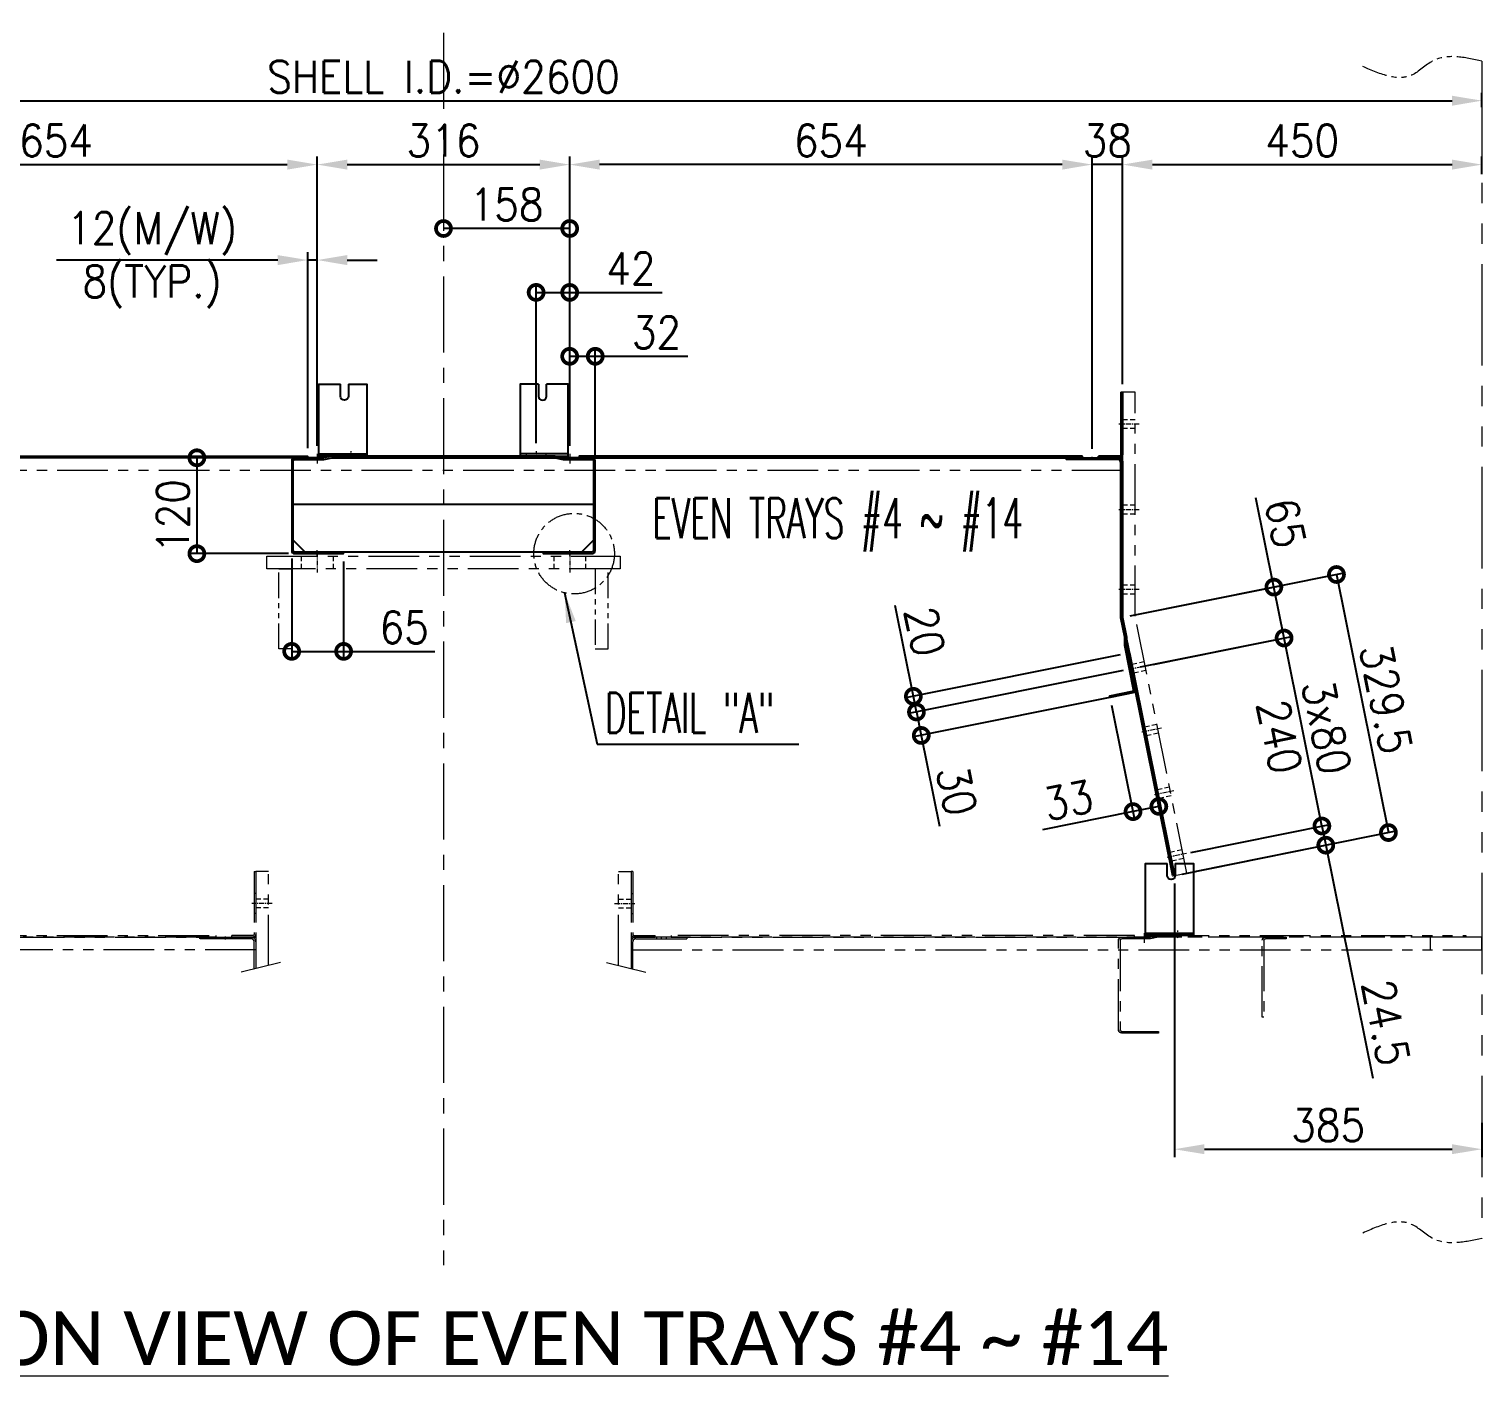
# Model space of a CAD drawing. Header units: inches. Extents: x -15980 to 45789, y -23276 to 2417.
# Drawn here: x 3549 to 5368, y -18148 to -16462 of the extents above; entities that cross this region are included whole.
import ezdxf
from ezdxf.enums import TextEntityAlignment as Align

# ---------------------------------------------------------------- set-up
doc = ezdxf.new("R2010")
doc.units = ezdxf.units.IN
doc.header["$MEASUREMENT"] = 0
for name, pattern in [('CENTER', [50.8, 31.75, -6.35, 6.35, -6.35]), ('CENTERX2', [101.6, 63.5, -12.7, 12.7, -12.7]), ('HIDDEN', [9.525, 6.35, -3.175]), ('HIDDENX2', [19.05, 12.7, -6.35]), ('PHANTOMX2', [127, 63.5, -12.7, 12.7, -12.7, 12.7, -12.7])]:
    doc.linetypes.add(name, pattern=pattern)
for name, color, linetype, lineweight in [('Center line', 181, 'CENTER', 5), ('CENTER LINES', 181, 'CENTERX2', 5), ('HATCH', 130, 'PHANTOMX2', 9), ('HIDDEN', 211, 'HIDDEN', 5), ('HIDDEN LINES', 211, 'HIDDENX2', 5), ('TEXT', 2, 'Continuous', 13)]:
    doc.layers.add(name, color=color, linetype=linetype, lineweight=lineweight)
doc.layers.add('dim', color=82, linetype='Continuous')
doc.styles.add('ROMANS', font='ROMANS.shx', dxfattribs={"width": 0.9, "bigfont": '@extfont2.shx'})
doc.styles.add('style4', font='calibri.ttf')
doc.dimstyles.new('1X25', dxfattribs={"dimscale": 25, "dimtxt": 1.6, "dimasz": 1.5, "dimexe": 0.4, "dimexo": 0.4, "dimgap": 0.4, "dimtad": 1, "dimdsep": 46, "dimtxsty": 'ROMANS', "dimcen": 0, "dimclrd": 256, "dimclre": 256, "dimclrt": 2, "dimadec": 0, "dimazin": 0, "dimtfac": 1, "dimtmove": 0, "dimatfit": 3, "dimfxl": 0.7, "dimlwd": -1, "dimlwe": -1, "dimarcsym": 1})

# ---------------------------------------------------------------- blocks, each defined once
blk = doc.blocks.new('*D422')
at = {"layer": 'Defpoints', "color": 0, "transparency": 16777216}
for p in [(2768.1, -16551.3), (5368.1, -16551.3), (5368.1, -16569.6)]:
    blk.add_point(p, dxfattribs=at)
at = {"layer": 'dim', "transparency": 16777216}
for p, q in [((5368.1, -16559.6), (5368.1, -16541.3)), ((2805.6, -16551.3), (5330.6, -16551.3))]:
    blk.add_line(p, q, dxfattribs=at)
for points in [[(2805.6, -16545.1), (2805.6, -16557.6), (2768.1, -16551.3)], [(5330.6, -16545.1), (5330.6, -16557.6), (5368.1, -16551.3)]]:
    blk.add_solid(points, dxfattribs=at)
at = {"layer": 'dim', "color": 2, "transparency": 16777216, "insert": (4068.1, -16521.3), "char_height": 40, "attachment_point": 5, "style": 'ROMANS'}
blk.add_mtext('SHELL I.D.=%%C2600', dxfattribs=at)
blk = doc.blocks.new('A$C3dc24f04')
blk.add_lwpolyline([(0, 16), (442, 16), (442, 0), (0, 0)], close=True)
at = {"layer": 'Center line', "ltscale": 0.2}
for p, q in [((63, 20.7), (63, -4.7)), ((379, 20.7), (379, -4.7))]:
    blk.add_line(p, q, dxfattribs=at)
at = {"layer": 'HIDDEN'}
for p, q in [((43, 16), (43, 0)), ((83, 16), (83, 0)), ((359, 16), (359, 0)), ((399, 16), (399, 0))]:
    blk.add_line(p, q, dxfattribs=at)
blk = doc.blocks.new('A$C0bbb0cd6')
at = {"ltscale": 0.5}
blk.add_lwpolyline([(0, 100), (16, 100), (16, 0), (0, 0)], close=True, dxfattribs=at)
blk = doc.blocks.new('A$Cb9de45e2')
for name, p in [('A$C3dc24f04', (0, 100)), ('A$C0bbb0cd6', (15, 0))]:
    blk.add_blockref(name, p)
at = {"xscale": -1}
blk.add_blockref('A$C0bbb0cd6', (427, 0), dxfattribs=at)
blk = doc.blocks.new('A$Ccc4aeafe')
blk.add_lwpolyline([(64.7, 605), (80.7, 605), (80.7, 323), (15.7, 0), (0, 3.2), (64.7, 324.7)], close=True)
at = {"layer": 'Center line', "ltscale": 0.2}
for p, q in [((60, 565), (85.3, 565)), ((60, 458), (85.3, 458)), ((60, 358), (85.3, 358)), ((72.3, 258.4), (47.8, 263.3)), ((56.5, 180), (32, 184.9)), ((40.7, 101.6), (16.2, 106.5)), ((24.9, 23.1), (0.4, 28.1))]:
    blk.add_line(p, q, dxfattribs=at)
at = {"layer": 'HIDDEN'}
for p, q in [((64.7, 570.5), (80.7, 570.5)), ((64.7, 559.5), (80.7, 559.5)), ((64.7, 463.5), (80.7, 463.5)), ((64.7, 452.5), (80.7, 452.5)), ((64.7, 363.5), (80.7, 363.5)), ((64.7, 352.5), (80.7, 352.5)), ((66.8, 253.9), (51.1, 257.1)), ((68.9, 264.7), (53.3, 267.9)), ((53.2, 186.3), (37.5, 189.4)), ((51, 175.5), (35.3, 178.6)), ((37.4, 107.8), (21.7, 111)), ((35.2, 97.1), (19.5, 100.2)), ((19.4, 18.6), (3.7, 21.8)), ((21.6, 29.4), (5.9, 32.6))]:
    blk.add_line(p, q, dxfattribs=at)
blk = doc.blocks.new('A$C5c01eeb9')
blk.add_lwpolyline([(80.7, 523), (1780.7, 523), (1780.7, 507), (80.7, 507)], close=True)
for name, p in [('A$Ccc4aeafe', (0, 0)), ('A$Cb9de45e2', (709.7, 284))]:
    blk.add_blockref(name, p)
at = {"xscale": -1}
blk.add_blockref('A$Ccc4aeafe', (1861.4, 0), dxfattribs=at)
blk = doc.blocks.new('A$Cd55c43bf')
blk.add_lwpolyline([(0, 60), (376, 60), (376, 15), (361, 0), (15, 0), (0, 15)], close=True)
blk = doc.blocks.new('A$C3cc5a8e3')
blk.add_lwpolyline([(380, 4), (380, 116, 0.414214), (376, 120), (340, 120), (330, 122), (50, 122), (40, 120), (4, 120, 0.414214), (0, 116), (0, 4, 0.414214), (4, 0), (65, 0), (65, 2), (4, 2, -0.414214), (2, 4), (2, 116, -0.414214), (4, 118), (40.2, 118), (50.2, 120), (329.8, 120), (339.8, 118), (376, 118, -0.414214), (378, 116), (378, 4, -0.414214), (376, 2), (315, 2), (315, 0), (376, 0, 0.414214)], format="xyb", close=True)
at = {"layer": 'Center line', "ltscale": 0.1}
for p, q in [((32, -2.5), (32, 4.5)), ((348, -2.5), (348, 4.5))]:
    blk.add_line(p, q, dxfattribs=at)
at = {"layer": 'CENTER LINES', "ltscale": 0.2}
for p, q in [((32, 125), (32, 113)), ((348, 125), (348, 113))]:
    blk.add_line(p, q, dxfattribs=at)
at = {"layer": 'HIDDEN', "ltscale": 0.2}
for p, q in [((25, 0), (25, 2)), ((39, 0), (39, 2)), ((341, 0), (341, 2)), ((355, 0), (355, 2))]:
    blk.add_line(p, q, dxfattribs=at)
at = {"layer": 'HIDDEN LINES', "ltscale": 0.2}
for p, q in [((26.5, 120), (26.5, 118)), ((37.5, 120), (37.5, 118)), ((342.5, 120), (342.5, 118)), ((353.5, 120), (353.5, 118))]:
    blk.add_line(p, q, dxfattribs=at)
blk.add_blockref('A$Cd55c43bf', (2, 2))
blk = doc.blocks.new('A$C291c0052')
for p, q in [((3, 82), (1, 82)), ((31, 0), (31, 2))]:
    blk.add_line(p, q)
for points in [[(1, 82), (1, 4, 0.414214), (5, 0), (31, 0)], [(3, 82), (3, 4, 0.414214), (5, 2), (31, 2)]]:
    blk.add_lwpolyline(points, format="xyb")
at = {"layer": 'CENTER LINES'}
blk.add_line((0, 42), (4, 42), dxfattribs=at)
at = {"layer": 'HIDDEN LINES'}
for p, q in [((1, 54.5), (3, 54.5)), ((1, 29.5), (3, 29.5))]:
    blk.add_line(p, q, dxfattribs=at)
blk = doc.blocks.new('A$Ce9d28f7a')
blk.add_lwpolyline([(3, 2), (633, 2), (633, 0), (3, 0)], close=True)
blk = doc.blocks.new('A$C7d63a8bb')
blk.add_lwpolyline([(-1.9, 223.3), (-13, 168.4, 0.414229), (-9.9, 163.7), (18.6, 158), (19, 159.9), (-9.5, 165.7, -0.414229), (-11, 168), (0.1, 223.1), (0.1, 233.3), (5, 257.7), (5, 452, -0.414214), (9, 456), (73, 456), (73, 458), (9, 458, 0.414214), (3, 452), (3, 257.9), (-1.9, 233.5), (-1.9, 223.3)], format="xyb")
at = {"layer": 'CENTER LINES', "ltscale": 0.1}
blk.add_line((41, 455), (41, 459), dxfattribs=at)
at = {"layer": 'CENTER LINES'}
for p, q in [((2, 393), (6, 393)), ((2, 293), (6, 293)), ((-8.8, 194.1), (-4.9, 193.3))]:
    blk.add_line(p, q, dxfattribs=at)
at = {"layer": 'HIDDEN LINES', "ltscale": 0.1}
for p, q in [((35, 456), (35, 458)), ((47, 456), (47, 458))]:
    blk.add_line(p, q, dxfattribs=at)
at = {"layer": 'HIDDEN LINES'}
for p, q in [((3, 405.5), (5, 405.5)), ((3, 380.5), (5, 380.5)), ((3, 305.5), (5, 305.5)), ((3, 280.5), (5, 280.5)), ((-5.4, 206.2), (-3.4, 205.8)), ((-10.3, 181.7), (-8.4, 181.3))]:
    blk.add_line(p, q, dxfattribs=at)
blk = doc.blocks.new('A$C08025b31')
at = {"layer": 'CENTER LINES'}
blk.add_line((0, 27.4), (4, 27.4), dxfattribs=at)
at = {"layer": 'HIDDEN LINES'}
for p, q in [((1, 39.9), (3, 39.9)), ((1, 14.9), (3, 14.9))]:
    blk.add_line(p, q, dxfattribs=at)
blk = doc.blocks.new('A$Cd7b1d68a')
blk.add_lwpolyline([(56.1, 279.3), (0, 0.4), (2, 0), (58.1, 278.9)], close=True)
at = {"rotation": 348.6218600303149}
for p in [(45.8, 233.1), (30, 154.6), (14.2, 76.2), (-1.5, -2.2)]:
    blk.add_blockref('A$C08025b31', p, dxfattribs=at)
blk = doc.blocks.new('A$C5415b996')
blk.add_lwpolyline([(30, 0), (30, 96, 0.414214), (26, 100), (0, 100), (0, 98), (26, 98, -0.414214), (28, 96), (28, 0)], format="xyb", close=True)
blk = doc.blocks.new('A$C9f1ed8f9')
blk.add_lwpolyline([(431, 118, -0.414214), (433, 116), (433, 4, -0.414214), (431, 2), (385, 2), (385, 0), (431, 0, 0.414214), (435, 4), (435, 116, 0.414214), (431, 120), (395, 120), (385, 122), (0, 122), (0, 120), (384.8, 120), (394.8, 118)], format="xyb", close=True)
at = {"layer": 'CENTER LINES', "ltscale": 0.2}
blk.add_line((403, 125), (403, 113), dxfattribs=at)
at = {"layer": 'HIDDEN LINES', "ltscale": 0.2}
for p, q in [((397.5, 120), (397.5, 118)), ((408.5, 120), (408.5, 118))]:
    blk.add_line(p, q, dxfattribs=at)
blk.add_blockref('A$C5415b996', (225, 20))
blk = doc.blocks.new('A$Cd8bdfc00')
blk.add_lwpolyline([(0, 2), (580, 2), (580, 0), (0, 0)], close=True)
blk = doc.blocks.new('A$C98c03d73')
for p, q in [((65, 120), (65, 104)), ((995, 118), (995, 120)), ((995, 120), (1059, 120)), ((1059, 118), (995, 118)), ((1063, 80.2), (1063, 114)), ((1065, 114), (1065, 80.7)), ((1535, 114), (1535, 80.7)), ((1537, 80.2), (1537, 114)), ((1605, 120), (1541, 120)), ((1541, 118), (1605, 118)), ((1605, 118), (1605, 120)), ((2535, 120), (2535, 104)), ((1096, 88.2), (1046.6, 76.3)), ((1504, 88.2), (1553.4, 76.3))]:
    blk.add_line(p, q)
for points in [[(1081, 84.6), (1081, 202), (1065, 202), (1065, 80.7)], [(1519, 84.6), (1519, 202), (1535, 202), (1535, 80.7)]]:
    blk.add_lwpolyline(points)
for points in [[(0, 120), (1065, 120), (1065, 104), (0, 104)], [(2600, 120), (1535, 120), (1535, 104), (2600, 104)]]:
    blk.add_lwpolyline(points, close=True)
for centre, radius, start, end in [((1059, 114), 6, 0, 90), ((1059, 114), 4, 0, 90), ((1541, 114), 6, 90, 180), ((1541, 114), 4, 90, 180)]:
    blk.add_arc(centre, radius, start, end)
at = {"layer": 'Center line', "ltscale": 0.2}
for p, q in [((1085.7, 162), (1060.3, 162)), ((1514.3, 162), (1539.7, 162))]:
    blk.add_line(p, q, dxfattribs=at)
at = {"layer": 'CENTER LINES', "ltscale": 0.1}
for p, q in [((1027, 117), (1027, 121)), ((1573, 117), (1573, 121))]:
    blk.add_line(p, q, dxfattribs=at)
at = {"layer": 'HIDDEN'}
for p, q in [((1081, 167.5), (1065, 167.5)), ((1519, 167.5), (1535, 167.5)), ((1081, 156.5), (1065, 156.5)), ((1519, 156.5), (1535, 156.5))]:
    blk.add_line(p, q, dxfattribs=at)
at = {"layer": 'HIDDEN LINES', "ltscale": 0.1}
for p, q in [((1021, 118), (1021, 120)), ((1033, 118), (1033, 120)), ((1567, 118), (1567, 120)), ((1579, 118), (1579, 120))]:
    blk.add_line(p, q, dxfattribs=at)
at = {"xscale": -1}
for name, p in [('A$C291c0052', (1066, 120)), ('A$Cd8bdfc00', (2165, 120)), ('A$C9f1ed8f9', (2580, 0))]:
    blk.add_blockref(name, p, dxfattribs=at)
for name, p in [('A$C291c0052', (1534, 120)), ('A$C9f1ed8f9', (20, 0)), ('A$Cd8bdfc00', (435, 120))]:
    blk.add_blockref(name, p)
blk = doc.blocks.new('A$Ca2adf0ab')
for p, q in [((23, 93.3), (23, 78.3)), ((33, 78.3), (33, 93.3)), ((60, 6.3), (0, 6.3))]:
    blk.add_line(p, q)
blk.add_lwpolyline([(23, 93.3), (0, 93.3), (0, 3.3), (60, 3.3), (60, 93.3), (33, 93.3)])
blk.add_arc((28, 78.3), 5, 180, 0)
at = {"layer": 'Center line', "ltscale": 0.05}
blk.add_line((20, 9.6), (20, 0), dxfattribs=at)
at = {"layer": 'HIDDEN'}
for p, q in [((7.5, 6.3), (7.5, 3.3)), ((32.5, 3.3), (32.5, 6.3))]:
    blk.add_line(p, q, dxfattribs=at)
blk = doc.blocks.new('A$C1d8e4650')
for name, p in [('A$C291c0052', (449, 720)), ('A$Ca2adf0ab', (1396, 718.7)), ('A$C7d63a8bb', (447, 262)), ('A$Ce9d28f7a', (497, 720)), ('A$C3cc5a8e3', (1110, 600)), ('A$Cd7b1d68a', (385, 196.6)), ('A$Ca2adf0ab', (361, 118.7))]:
    blk.add_blockref(name, p)
at = {"xscale": -1}
for name, p in [('A$Ca2adf0ab', (1204, 718.7)), ('A$C291c0052', (2151, 720)), ('A$Ce9d28f7a', (2103, 720)), ('A$C7d63a8bb', (2153, 262)), ('A$Cd7b1d68a', (2215, 196.6)), ('A$Ca2adf0ab', (2239, 118.7))]:
    blk.add_blockref(name, p, dxfattribs=at)
at = {"layer": 'HATCH', "ltscale": 2}
blk.add_blockref('A$C5c01eeb9', (369.3, 197), dxfattribs=at)
at = {"layer": 'HATCH'}
blk.add_blockref('A$C98c03d73', (0, 0), dxfattribs=at)
blk = doc.blocks.new('*D431')
at = {"layer": 'Defpoints', "color": 0, "transparency": 16777216}
for p in [(3910.1, -16631.3), (3256.1, -16997.3), (3910.1, -16993.3)]:
    blk.add_point(p, dxfattribs=at)
at = {"layer": 'dim', "transparency": 16777216}
for p, q in [((3256.1, -16797.3), (3256.1, -16621.3)), ((3910.1, -16983.3), (3910.1, -16621.3)), ((3293.6, -16631.3), (3872.6, -16631.3)), ((3256.1, -16987.3), (3256.1, -16891.1))]:
    blk.add_line(p, q, dxfattribs=at)
for points in [[(3293.6, -16625.1), (3293.6, -16637.6), (3256.1, -16631.3)], [(3872.6, -16625.1), (3872.6, -16637.6), (3910.1, -16631.3)]]:
    blk.add_solid(points, dxfattribs=at)
at = {"layer": 'dim', "color": 2, "transparency": 16777216, "insert": (3583.1, -16601.3), "char_height": 40, "attachment_point": 5, "style": 'ROMANS'}
blk.add_mtext('654', dxfattribs=at)
blk = doc.blocks.new('*D432')
at = {"layer": 'Defpoints', "color": 0, "transparency": 16777216}
for p in [(4226.1, -16631.3), (3910.1, -16993.3), (4226.1, -16993.3)]:
    blk.add_point(p, dxfattribs=at)
at = {"layer": 'dim', "transparency": 16777216}
for p, q in [((3910.1, -16983.3), (3910.1, -16621.3)), ((4226.1, -16983.3), (4226.1, -16621.3)), ((3947.6, -16631.3), (4188.6, -16631.3))]:
    blk.add_line(p, q, dxfattribs=at)
for points in [[(3947.6, -16625.1), (3947.6, -16637.6), (3910.1, -16631.3)], [(4188.6, -16625.1), (4188.6, -16637.6), (4226.1, -16631.3)]]:
    blk.add_solid(points, dxfattribs=at)
at = {"layer": 'dim', "color": 2, "transparency": 16777216, "insert": (4068.1, -16601.3), "char_height": 40, "attachment_point": 5, "style": 'ROMANS'}
blk.add_mtext('316', dxfattribs=at)
blk = doc.blocks.new('_DotSmall')
at = {"color": 0, "linetype": 'ByBlock', "const_width": 0.5}
blk.add_lwpolyline([(-0.0625, 0, 1), (0.0625, 0, 1)], format="xyb", close=True, dxfattribs=at)
blk = doc.blocks.new('*D433')
at = {"layer": 'Defpoints', "color": 0, "transparency": 16777216}
for p in [(4258.1, -16871.3), (4226.1, -16993.3), (4258.1, -17005.7)]:
    blk.add_point(p, dxfattribs=at)
at = {"layer": 'dim', "transparency": 16777216}
for p, q in [((4226.1, -16983.3), (4226.1, -16861.3)), ((4226.1, -16871.3), (4258.1, -16871.3)), ((4258.1, -16995.7), (4258.1, -16861.3)), ((4258.1, -16871.3), (4373.9, -16871.3))]:
    blk.add_line(p, q, dxfattribs=at)
at = {"layer": 'dim', "transparency": 16777216, "xscale": 37.5, "yscale": 37.5, "zscale": 37.5, "rotation": 180}
blk.add_blockref('_DotSmall', (4226.1, -16871.3), dxfattribs=at)
at = {"layer": 'dim', "transparency": 16777216, "xscale": 37.5, "yscale": 37.5, "zscale": 37.5}
blk.add_blockref('_DotSmall', (4258.1, -16871.3), dxfattribs=at)
at = {"layer": 'dim', "color": 2, "transparency": 16777216, "insert": (4334.7, -16841.3), "char_height": 40, "attachment_point": 5, "style": 'ROMANS'}
blk.add_mtext('32', dxfattribs=at)
blk = doc.blocks.new('*D434')
at = {"layer": 'Defpoints', "color": 0, "transparency": 16777216}
for p in [(4226.1, -16791.3), (4184.1, -16990), (4226.1, -16993.3)]:
    blk.add_point(p, dxfattribs=at)
at = {"layer": 'dim', "transparency": 16777216}
for p, q in [((4184.1, -16980), (4184.1, -16781.3)), ((4226.1, -16983.3), (4226.1, -16781.3)), ((4184.1, -16791.3), (4226.1, -16791.3)), ((4226.1, -16791.3), (4341.9, -16791.3))]:
    blk.add_line(p, q, dxfattribs=at)
at = {"layer": 'dim', "transparency": 16777216, "xscale": 37.5, "yscale": 37.5, "zscale": 37.5, "rotation": 180}
blk.add_blockref('_DotSmall', (4184.1, -16791.3), dxfattribs=at)
at = {"layer": 'dim', "transparency": 16777216, "xscale": 37.5, "yscale": 37.5, "zscale": 37.5}
blk.add_blockref('_DotSmall', (4226.1, -16791.3), dxfattribs=at)
at = {"layer": 'dim', "color": 2, "transparency": 16777216, "insert": (4302.7, -16761.3), "char_height": 40, "attachment_point": 5, "style": 'ROMANS'}
blk.add_mtext('42', dxfattribs=at)
blk = doc.blocks.new('*D435')
at = {"layer": 'Defpoints', "color": 0, "transparency": 16777216}
for p in [(4068.1, -16711.3), (4068.1, -16711.3), (4226.1, -16993.3)]:
    blk.add_point(p, dxfattribs=at)
at = {"layer": 'dim', "transparency": 16777216}
for p, q in [((4226.1, -16711.3), (4068.1, -16711.3)), ((4226.1, -16983.3), (4226.1, -16701.3))]:
    blk.add_line(p, q, dxfattribs=at)
at = {"layer": 'dim', "transparency": 16777216, "xscale": 37.5, "yscale": 37.5, "zscale": 37.5, "rotation": 180}
blk.add_blockref('_DotSmall', (4068.1, -16711.3), dxfattribs=at)
at = {"layer": 'dim', "transparency": 16777216, "xscale": 37.5, "yscale": 37.5, "zscale": 37.5}
blk.add_blockref('_DotSmall', (4226.1, -16711.3), dxfattribs=at)
at = {"layer": 'dim', "color": 2, "transparency": 16777216, "insert": (4147.1, -16681.3), "char_height": 40, "attachment_point": 5, "style": 'ROMANS'}
blk.add_mtext('158', dxfattribs=at)
blk = doc.blocks.new('*D436')
at = {"layer": 'Defpoints', "color": 0, "transparency": 16777216}
for p in [(5368.1, -16631.3), (5368.1, -16653.2), (4918.1, -16916.3)]:
    blk.add_point(p, dxfattribs=at)
at = {"layer": 'dim', "transparency": 16777216}
for p, q in [((4918.1, -16906.3), (4918.1, -16621.3)), ((5368.1, -16643.2), (5368.1, -16621.3)), ((4955.6, -16631.3), (5330.6, -16631.3))]:
    blk.add_line(p, q, dxfattribs=at)
for points in [[(4955.6, -16625.1), (4955.6, -16637.6), (4918.1, -16631.3)], [(5330.6, -16625.1), (5330.6, -16637.6), (5368.1, -16631.3)]]:
    blk.add_solid(points, dxfattribs=at)
at = {"layer": 'dim', "color": 2, "transparency": 16777216, "insert": (5143.1, -16601.3), "char_height": 40, "attachment_point": 5, "style": 'ROMANS'}
blk.add_mtext('450', dxfattribs=at)
blk = doc.blocks.new('*D437')
at = {"layer": 'Defpoints', "color": 0, "transparency": 16777216}
for p in [(4880.1, -16631.3), (4918.1, -16916.3), (4880.1, -16997.3)]:
    blk.add_point(p, dxfattribs=at)
at = {"layer": 'dim', "transparency": 16777216}
for p, q in [((4880.1, -16987.3), (4880.1, -16621.3)), ((4918.1, -16906.3), (4918.1, -16621.3)), ((4842.6, -16631.3), (4805.1, -16631.3)), ((4918.1, -16631.3), (4880.1, -16631.3)), ((4955.6, -16631.3), (4993.1, -16631.3))]:
    blk.add_line(p, q, dxfattribs=at)
for points in [[(4842.6, -16625.1), (4842.6, -16637.6), (4880.1, -16631.3)], [(4955.6, -16625.1), (4955.6, -16637.6), (4918.1, -16631.3)]]:
    blk.add_solid(points, dxfattribs=at)
at = {"layer": 'dim', "color": 2, "transparency": 16777216, "insert": (4899.1, -16601.3), "char_height": 40, "attachment_point": 5, "style": 'ROMANS'}
blk.add_mtext('38', dxfattribs=at)
blk = doc.blocks.new('*D438')
at = {"layer": 'Defpoints', "color": 0, "transparency": 16777216}
for p in [(4226.1, -16631.3), (4226.1, -16993.3), (4880.1, -16997.3)]:
    blk.add_point(p, dxfattribs=at)
at = {"layer": 'dim', "transparency": 16777216}
for p, q in [((4226.1, -16983.3), (4226.1, -16621.3)), ((4880.1, -16987.3), (4880.1, -16621.3)), ((4842.6, -16631.3), (4263.6, -16631.3))]:
    blk.add_line(p, q, dxfattribs=at)
for points in [[(4263.6, -16625.1), (4263.6, -16637.6), (4226.1, -16631.3)], [(4842.6, -16625.1), (4842.6, -16637.6), (4880.1, -16631.3)]]:
    blk.add_solid(points, dxfattribs=at)
at = {"layer": 'dim', "color": 2, "transparency": 16777216, "insert": (4553.1, -16601.3), "char_height": 40, "attachment_point": 5, "style": 'ROMANS'}
blk.add_mtext('654', dxfattribs=at)
blk = doc.blocks.new('*D439')
at = {"layer": 'Defpoints', "color": 0, "transparency": 16777216}
for p in [(3898.1, -16750.8), (3898.1, -16996.3), (3910.1, -16993.3)]:
    blk.add_point(p, dxfattribs=at)
at = {"layer": 'dim', "transparency": 16777216}
for p, q in [((3898.1, -16986.3), (3898.1, -16740.8)), ((3910.1, -16983.3), (3910.1, -16740.8)), ((3860.6, -16750.8), (3583.6, -16750.8)), ((3910.1, -16750.8), (3898.1, -16750.8)), ((3947.6, -16750.8), (3985.1, -16750.8))]:
    blk.add_line(p, q, dxfattribs=at)
for points in [[(3860.6, -16744.6), (3860.6, -16757.1), (3898.1, -16750.8)], [(3947.6, -16744.6), (3947.6, -16757.1), (3910.1, -16750.8)]]:
    blk.add_solid(points, dxfattribs=at)
at = {"layer": 'dim', "color": 2, "transparency": 16777216, "insert": (3703.4, -16750.8), "char_height": 40, "attachment_point": 5, "style": 'ROMANS'}
blk.add_mtext('12(M/W)\\P8(TYP.)', dxfattribs=at)
blk = doc.blocks.new('*D440')
at = {"layer": 'Defpoints', "color": 0, "transparency": 16777216}
for p in [(3882.1, -16998.3), (3759.4, -17118.3), (3883.9, -17118.3)]:
    blk.add_point(p, dxfattribs=at)
at = {"layer": 'dim', "transparency": 16777216}
for p, q in [((3872.1, -16998.3), (3749.4, -16998.3)), ((3759.4, -16998.3), (3759.4, -17118.3)), ((3873.9, -17118.3), (3749.4, -17118.3))]:
    blk.add_line(p, q, dxfattribs=at)
at = {"layer": 'dim', "transparency": 16777216, "xscale": 37.5, "yscale": 37.5, "zscale": 37.5}
for p, rotation in [((3759.4, -16998.3), 90), ((3759.4, -17118.3), 270)]:
    blk.add_blockref('_DotSmall', p, dxfattribs=dict(at, rotation=rotation))
at = {"layer": 'dim', "color": 2, "transparency": 16777216, "insert": (3729.4, -17071.3), "char_height": 40, "attachment_point": 5, "rotation": 90, "style": 'ROMANS'}
blk.add_mtext('120', dxfattribs=at)
blk = doc.blocks.new('*D441')
at = {"layer": 'Defpoints', "color": 0, "transparency": 16777216}
for p in [(3878.1, -17114.3), (3943.1, -17118.3), (3943.1, -17240.6)]:
    blk.add_point(p, dxfattribs=at)
at = {"layer": 'dim', "transparency": 16777216}
for p, q in [((3878.1, -17124.3), (3878.1, -17250.6)), ((3943.1, -17128.3), (3943.1, -17250.6)), ((3878.1, -17240.6), (3943.1, -17240.6)), ((3943.1, -17240.6), (4057.1, -17240.6))]:
    blk.add_line(p, q, dxfattribs=at)
at = {"layer": 'dim', "transparency": 16777216, "xscale": 37.5, "yscale": 37.5, "zscale": 37.5, "rotation": 180}
blk.add_blockref('_DotSmall', (3878.1, -17240.6), dxfattribs=at)
at = {"layer": 'dim', "transparency": 16777216, "xscale": 37.5, "yscale": 37.5, "zscale": 37.5}
blk.add_blockref('_DotSmall', (3943.1, -17240.6), dxfattribs=at)
at = {"layer": 'dim', "color": 2, "transparency": 16777216, "insert": (4018.9, -17210.6), "char_height": 40, "attachment_point": 5, "style": 'ROMANS'}
blk.add_mtext('65', dxfattribs=at)
blk = doc.blocks.new('*D449')
at = {"layer": 'Defpoints', "color": 0, "transparency": 16777216}
for p in [(4928.9, -17262.4), (4934.9, -17291.8), (4660.2, -17316.5)]:
    blk.add_point(p, dxfattribs=at)
at = {"layer": 'dim', "transparency": 16777216}
for p, q in [((4919.1, -17264.4), (4650.4, -17318.4)), ((4925.1, -17293.8), (4656.4, -17347.8)), ((4660.2, -17316.5), (4666.2, -17345.9)), ((4666.2, -17345.9), (4689, -17459.4))]:
    blk.add_line(p, q, dxfattribs=at)
at = {"layer": 'dim', "transparency": 16777216, "xscale": 37.5, "yscale": 37.5, "zscale": 37.5}
for p, rotation in [((4660.2, -17316.5), 101.3751963271652), ((4666.2, -17345.9), 281.3751963271652)]:
    blk.add_blockref('_DotSmall', p, dxfattribs=dict(at, rotation=rotation))
at = {"layer": 'dim', "color": 2, "transparency": 16777216, "insert": (4710.7, -17415.1), "char_height": 40, "attachment_point": 5, "rotation": 281.3752, "style": 'ROMANS'}
blk.add_mtext('30', dxfattribs=at)
blk = doc.blocks.new('*D450')
at = {"layer": 'Defpoints', "color": 0, "transparency": 16777216}
for p in [(4925, -17242.8), (4928.9, -17262.4), (4656.3, -17296.9)]:
    blk.add_point(p, dxfattribs=at)
at = {"layer": 'dim', "transparency": 16777216}
for p, q in [((4656.3, -17296.9), (4633.5, -17183.4)), ((4915.2, -17244.8), (4646.5, -17298.9)), ((4919.1, -17264.4), (4650.4, -17318.5)), ((4660.2, -17316.5), (4656.3, -17296.9))]:
    blk.add_line(p, q, dxfattribs=at)
at = {"layer": 'dim', "transparency": 16777216, "xscale": 37.5, "yscale": 37.5, "zscale": 37.5}
for p, rotation in [((4656.3, -17296.9), 101.382559767024), ((4660.2, -17316.5), 281.382559767024)]:
    blk.add_blockref('_DotSmall', p, dxfattribs=dict(at, rotation=rotation))
at = {"layer": 'dim', "color": 2, "transparency": 16777216, "insert": (4670.6, -17215.8), "char_height": 40, "attachment_point": 5, "rotation": 281.3826, "style": 'ROMANS'}
blk.add_mtext('20', dxfattribs=at)
blk = doc.blocks.new('*D451')
at = {"layer": 'Defpoints', "color": 0, "transparency": 16777216}
for p in [(4934.9, -17291.8), (4902.5, -17298.3), (4931.3, -17441.2)]:
    blk.add_point(p, dxfattribs=at)
at = {"layer": 'dim', "transparency": 16777216}
for p, q in [((4904.5, -17308.1), (4933.3, -17451)), ((4936.8, -17301.6), (4965.6, -17444.5)), ((4931.3, -17441.2), (4817.8, -17464.1)), ((4963.6, -17434.7), (4931.3, -17441.2))]:
    blk.add_line(p, q, dxfattribs=at)
at = {"layer": 'dim', "transparency": 16777216, "xscale": 37.5, "yscale": 37.5, "zscale": 37.5}
for p, rotation in [((4963.6, -17434.7), 11.38421270090936), ((4931.3, -17441.2), 191.3842127009093)]:
    blk.add_blockref('_DotSmall', p, dxfattribs=dict(at, rotation=rotation))
at = {"layer": 'dim', "color": 2, "transparency": 16777216, "insert": (4850.2, -17427), "char_height": 40, "attachment_point": 5, "rotation": 11.3842, "style": 'ROMANS'}
blk.add_mtext('33', dxfattribs=at)
blk = doc.blocks.new('*D452')
at = {"layer": 'Defpoints', "color": 0, "transparency": 16777216}
for p in [(4918.1, -17198.3), (5251, -17467.4), (4983.1, -17521.3)]:
    blk.add_point(p, dxfattribs=at)
at = {"layer": 'dim', "transparency": 16777216}
for p, q in [((4927.9, -17196.3), (5195.8, -17142.4)), ((5186, -17144.4), (5251, -17467.4)), ((4992.9, -17519.3), (5260.8, -17465.4))]:
    blk.add_line(p, q, dxfattribs=at)
at = {"layer": 'dim', "transparency": 16777216, "xscale": 37.5, "yscale": 37.5, "zscale": 37.5}
for p, rotation in [((5186, -17144.4), 101.3781417031227), ((5251, -17467.4), 281.3781417031227)]:
    blk.add_blockref('_DotSmall', p, dxfattribs=dict(at, rotation=rotation))
at = {"layer": 'dim', "color": 2, "transparency": 16777216, "insert": (5247.9, -17300), "char_height": 40, "attachment_point": 5, "rotation": 281.3781, "style": 'ROMANS'}
blk.add_mtext('329.5', dxfattribs=at)
blk = doc.blocks.new('*D453')
at = {"layer": 'Defpoints', "color": 0, "transparency": 16777216}
for p in [(4993.9, -17494.1), (5172.6, -17483.2), (4998.8, -17518.2)]:
    blk.add_point(p, dxfattribs=at)
at = {"layer": 'dim', "transparency": 16777216}
for p, q in [((5003.7, -17492.2), (5177.6, -17457.2)), ((5167.7, -17459.2), (5172.6, -17483.2)), ((5008.6, -17516.2), (5182.4, -17481.2)), ((5172.6, -17483.2), (5231.3, -17774.8))]:
    blk.add_line(p, q, dxfattribs=at)
at = {"layer": 'dim', "transparency": 16777216, "xscale": 37.5, "yscale": 37.5, "zscale": 37.5}
for p, rotation in [((5167.7, -17459.2), 101.3781417031232), ((5172.6, -17483.2), 281.3781417031232)]:
    blk.add_blockref('_DotSmall', p, dxfattribs=dict(at, rotation=rotation))
at = {"layer": 'dim', "color": 2, "transparency": 16777216, "insert": (5247.9, -17705.3), "char_height": 40, "attachment_point": 5, "rotation": 281.3781, "style": 'ROMANS'}
blk.add_mtext('24.5', dxfattribs=at)
blk = doc.blocks.new('*D454')
at = {"layer": 'Defpoints', "color": 0, "transparency": 16777216}
for p in [(5120.4, -17223.9), (4946.6, -17258.9), (4993.9, -17494.1)]:
    blk.add_point(p, dxfattribs=at)
at = {"layer": 'dim', "transparency": 16777216}
for p, q in [((4956.4, -17256.9), (5130.2, -17221.9)), ((5167.7, -17459.2), (5120.4, -17223.9)), ((5003.7, -17492.2), (5177.5, -17457.2))]:
    blk.add_line(p, q, dxfattribs=at)
at = {"layer": 'dim', "transparency": 16777216, "xscale": 37.5, "yscale": 37.5, "zscale": 37.5}
for p, rotation in [((5120.4, -17223.9), 101.3751963271633), ((5167.7, -17459.2), 281.3751963271633)]:
    blk.add_blockref('_DotSmall', p, dxfattribs=dict(at, rotation=rotation))
at = {"layer": 'dim', "color": 2, "transparency": 16777216, "char_height": 40, "attachment_point": 5, "rotation": 281.3752, "style": 'ROMANS'}
for s, insert in [('3x80', (5173.5, -17335.6)), ('240', (5114.7, -17347.4))]:
    blk.add_mtext(s, dxfattribs=dict(at, insert=insert))
blk = doc.blocks.new('*D455')
at = {"layer": 'Defpoints', "color": 0, "transparency": 16777216}
for p in [(5107.6, -17160.2), (4918.1, -17198.3), (4930.9, -17262)]:
    blk.add_point(p, dxfattribs=at)
at = {"layer": 'dim', "transparency": 16777216}
for p, q in [((5107.6, -17160.2), (5085.1, -17048.4)), ((4927.9, -17196.3), (5117.4, -17158.2)), ((5120.4, -17223.9), (5107.6, -17160.2)), ((4940.7, -17260), (5130.2, -17221.9))]:
    blk.add_line(p, q, dxfattribs=at)
at = {"layer": 'dim', "transparency": 16777216, "xscale": 37.5, "yscale": 37.5, "zscale": 37.5}
for p, rotation in [((5107.6, -17160.2), 101.378141703121), ((5120.4, -17223.9), 281.3781417031211)]:
    blk.add_blockref('_DotSmall', p, dxfattribs=dict(at, rotation=rotation))
at = {"layer": 'dim', "color": 2, "transparency": 16777216, "insert": (5122, -17080), "char_height": 40, "attachment_point": 5, "rotation": 281.3781, "style": 'ROMANS'}
blk.add_mtext('65', dxfattribs=at)
blk = doc.blocks.new('*D457')
at = {"layer": 'Defpoints', "color": 0, "transparency": 16777216}
for p in [(4983.1, -17521.3), (5368.1, -17820.9), (5368.1, -17863.8)]:
    blk.add_point(p, dxfattribs=at)
at = {"layer": 'dim', "transparency": 16777216}
for p, q in [((4983.1, -17531.3), (4983.1, -17873.8)), ((5368.1, -17830.9), (5368.1, -17873.8)), ((5020.6, -17863.8), (5330.6, -17863.8))]:
    blk.add_line(p, q, dxfattribs=at)
for points in [[(5020.6, -17857.5), (5020.6, -17870), (4983.1, -17863.8)], [(5330.6, -17857.5), (5330.6, -17870), (5368.1, -17863.8)]]:
    blk.add_solid(points, dxfattribs=at)
at = {"layer": 'dim', "color": 2, "transparency": 16777216, "insert": (5175.6, -17833.8), "char_height": 40, "attachment_point": 5, "style": 'ROMANS'}
blk.add_mtext('385', dxfattribs=at)

msp = doc.modelspace()

# ---------------------------------------------------------------- linework, layer by layer
at = {"layer": 'Center line', "ltscale": 3}
msp.add_line((4068.078, -16466.401), (4068.078, -18008.781), dxfattribs=at)
at = {"layer": 'Center line'}
msp.add_circle((4231.662, -17118.316), 50.464, dxfattribs=at)
at = {"layer": 'HATCH', "ltscale": 2}
msp.add_line((5368.078, -16501.744), (5368.078, -17975.395), dxfattribs=at)
at = {"layer": 'HATCH', "ltscale": 0.5}
for points in [[(5368.078, -16501.744), (5306.644, -16501.565), (5280.093, -16519.255), (5216.839, -16507.503)], [(5368.078, -17975.395), (5306.644, -17975.574), (5280.093, -17957.884), (5216.839, -17969.636)]]:
    msp.add_spline(points, degree=3, dxfattribs=at)

# ---------------------------------------------------------------- block references
msp.add_blockref('A$C1d8e4650', (2768.078, -17718.316))

# ---------------------------------------------------------------- texts
at = {"layer": 'TEXT', "ltscale": 0.5, "style": 'ROMANS', "width": 0.6}
for s, p in [('EVEN TRAYS #4 ~ #14', (4329.557, -17074.039, 0)), ('DETAIL "A"', (4270.203, -17317.657, 0))]:
    msp.add_text(s, height=50, dxfattribs=at).set_placement(p, align=Align.MIDDLE_LEFT)
at = {"layer": 'TEXT', "style": 'style4'}
msp.add_text('%%UELEVATION VIEW OF EVEN TRAYS #4 ~ #14', height=67.5, dxfattribs=at).set_placement((4068.078, -18100.329), align=Align.MIDDLE_CENTER)

# ---------------------------------------------------------------- dimensions: what is measured, and where the dimension line sits
at = {"layer": 'dim'}
for base, p1, p2, text, picture, middle in [((5368.078, -16551.307), (2768.078, -16551.307), (5368.078, -16569.554), 'SHELL I.D.=%%C<>', '*D422', (4068.078, -16551.307)), ((3898.078, -16750.83), (3910.078, -16993.315), (3898.078, -16996.316), '<>(M/W)\\X8(TYP.)', '*D439', (3703.363, -16750.83))]:
    dim = msp.add_linear_dim(base=base, p1=p1, p2=p2, text=text, dimstyle='1X25', override={"dimtmove": 0}, dxfattribs=at)
    dim.commit()
    dim.dimension.update_dxf_attribs({"geometry": picture, "text_midpoint": middle, "dimtype": 160})
for base, p1, p2, override, picture, middle in [((3910.078, -16631.307), (3256.078, -16997.316), (3910.078, -16993.315), {"dimtmove": 0}, '*D431', (3583.078, -16631.307)), ((4226.078, -16631.307), (3910.078, -16993.315), (4226.078, -16993.315), {"dimtmove": 0}, '*D432', (4068.078, -16631.307)), ((4068.078, -16711.307), (4226.078, -16993.315), (4068.078, -16711.307), {"dimblk1": 'DotSmall', "dimblk2": 'DotSmall', "dimsah": 1, "dimtmove": 0}, '*D435', (4147.078, -16711.307)), ((4226.078, -16791.307), (4184.078, -16990.005), (4226.078, -16993.315), {"dimblk1": 'DotSmall', "dimblk2": 'DotSmall', "dimsah": 1}, '*D434', (4302.721, -16791.307)), ((4258.078, -16871.307), (4226.078, -16993.315), (4258.078, -17005.73), {"dimblk1": 'DotSmall', "dimblk2": 'DotSmall', "dimsah": 1}, '*D433', (4334.721, -16871.307)), ((3943.078, -17240.578), (3878.078, -17114.316), (3943.078, -17118.316), {"dimblk1": 'DotSmall', "dimblk2": 'DotSmall', "dimsah": 1}, '*D441', (4018.863, -17240.578))]:
    dim = msp.add_linear_dim(base=base, p1=p1, p2=p2, dimstyle='1X25', override=override, dxfattribs=at)
    dim.commit()
    dim.dimension.update_dxf_attribs({"geometry": picture, "text_midpoint": middle, "dimtype": 160})
for base, p1, p2, angle, override, picture, middle, dimtype in [((4226.078, -16631.307), (4880.078, -16997.316), (4226.078, -16993.315), 180, {"dimtmove": 0}, '*D438', (4553.078, -16631.307), 160), ((4880.078, -16631.307), (4918.078, -16916.316), (4880.078, -16997.316), 180, {"dimtmove": 0}, '*D437', (4899.078, -16631.307), 160), ((5368.078, -16631.307), (4918.078, -16916.316), (5368.078, -16653.178), 180, {"dimtmove": 0}, '*D436', (5143.078, -16631.307), 160), ((3759.392, -17118.316), (3882.078, -16998.316), (3883.902, -17118.316), 90, {"dimblk1": 'DotSmall', "dimblk2": 'DotSmall', "dimsah": 1}, '*D440', (3759.392, -17071.347), 160), ((5107.583, -17160.18), (4930.896, -17262.015), (4918.078, -17198.316), 101.378142, {"dimdec": 1, "dimblk1": 'DotSmall', "dimblk2": 'DotSmall', "dimsah": 1}, '*D455', (5092.632, -17085.883), 161), ((4660.242, -17316.465), (4934.854, -17291.819), (4928.937, -17262.408), 101.375196, {"dimblk1": 'DotSmall', "dimblk2": 'DotSmall', "dimsah": 1}, '*D449', (4681.28, -17421.039), 161), ((5172.583, -17483.18), (4993.93, -17494.141), (4998.764, -17518.159), 281.378142, {"dimblk1": 'DotSmall', "dimblk2": 'DotSmall', "dimsah": 1}, '*D453', (5218.481, -17711.259), 161)]:
    dim = msp.add_linear_dim(base=base, p1=p1, p2=p2, angle=angle, dimstyle='1X25', override=override, dxfattribs=at)
    dim.commit()
    dim.dimension.update_dxf_attribs({"geometry": picture, "text_midpoint": middle, "dimtype": dimtype})
for p1, p2, distance, override, picture, middle in [((4918.078, -17198.316), (4983.078, -17521.316), 273.305, {"dimdec": 1, "dimblk1": 'DotSmall', "dimblk2": 'DotSmall', "dimsah": 1, "dimtmove": 0}, '*D452', (5247.921, -17299.979)), ((4928.937, -17262.408), (4924.99, -17242.801), 274.079, {"dimblk1": 'DotSmall', "dimblk2": 'DotSmall', "dimsah": 1}, '*D450', (4670.585, -17215.837)), ((4934.853, -17291.814), (4902.502, -17298.327), 145.786, {"dimblk1": 'DotSmall', "dimblk2": 'DotSmall', "dimsah": 1}, '*D451', (4850.222, -17426.964))]:
    dim = msp.add_aligned_dim(p1=p1, p2=p2, distance=distance, dimstyle='1X25', override=override, dxfattribs=at)
    dim.commit()
    dim.dimension.update_dxf_attribs({"geometry": picture, "text_midpoint": middle})
dim = msp.add_linear_dim(base=(5120.41, -17223.887), p1=(4993.93, -17494.141), p2=(4946.594, -17258.856), angle=101.375196, text='3x80\\X<>', dimstyle='1X25', override={"dimblk1": 'DotSmall', "dimblk2": 'DotSmall', "dimsah": 1, "dimtmove": 0}, dxfattribs=at)
dim.commit()
dim.dimension.update_dxf_attribs({"geometry": '*D454', "text_midpoint": (5144.077, -17341.525), "dimtype": 161})
dim = msp.add_linear_dim(base=(5368.078, -17863.784), p1=(4983.078, -17521.316), p2=(5368.078, -17820.916), angle=180, dimstyle='1X25', dxfattribs=at)
dim.commit()
dim.dimension.update_dxf_attribs({"geometry": '*D457', "text_midpoint": (5175.578, -17833.784)})

# ---------------------------------------------------------------- leaders
msp.add_leader([(4219.748, -17167.353), (4260.577, -17356.841), (4512.971, -17356.841)], dimstyle='1X25', dxfattribs=at)

doc.saveas('drawing.dxf')
